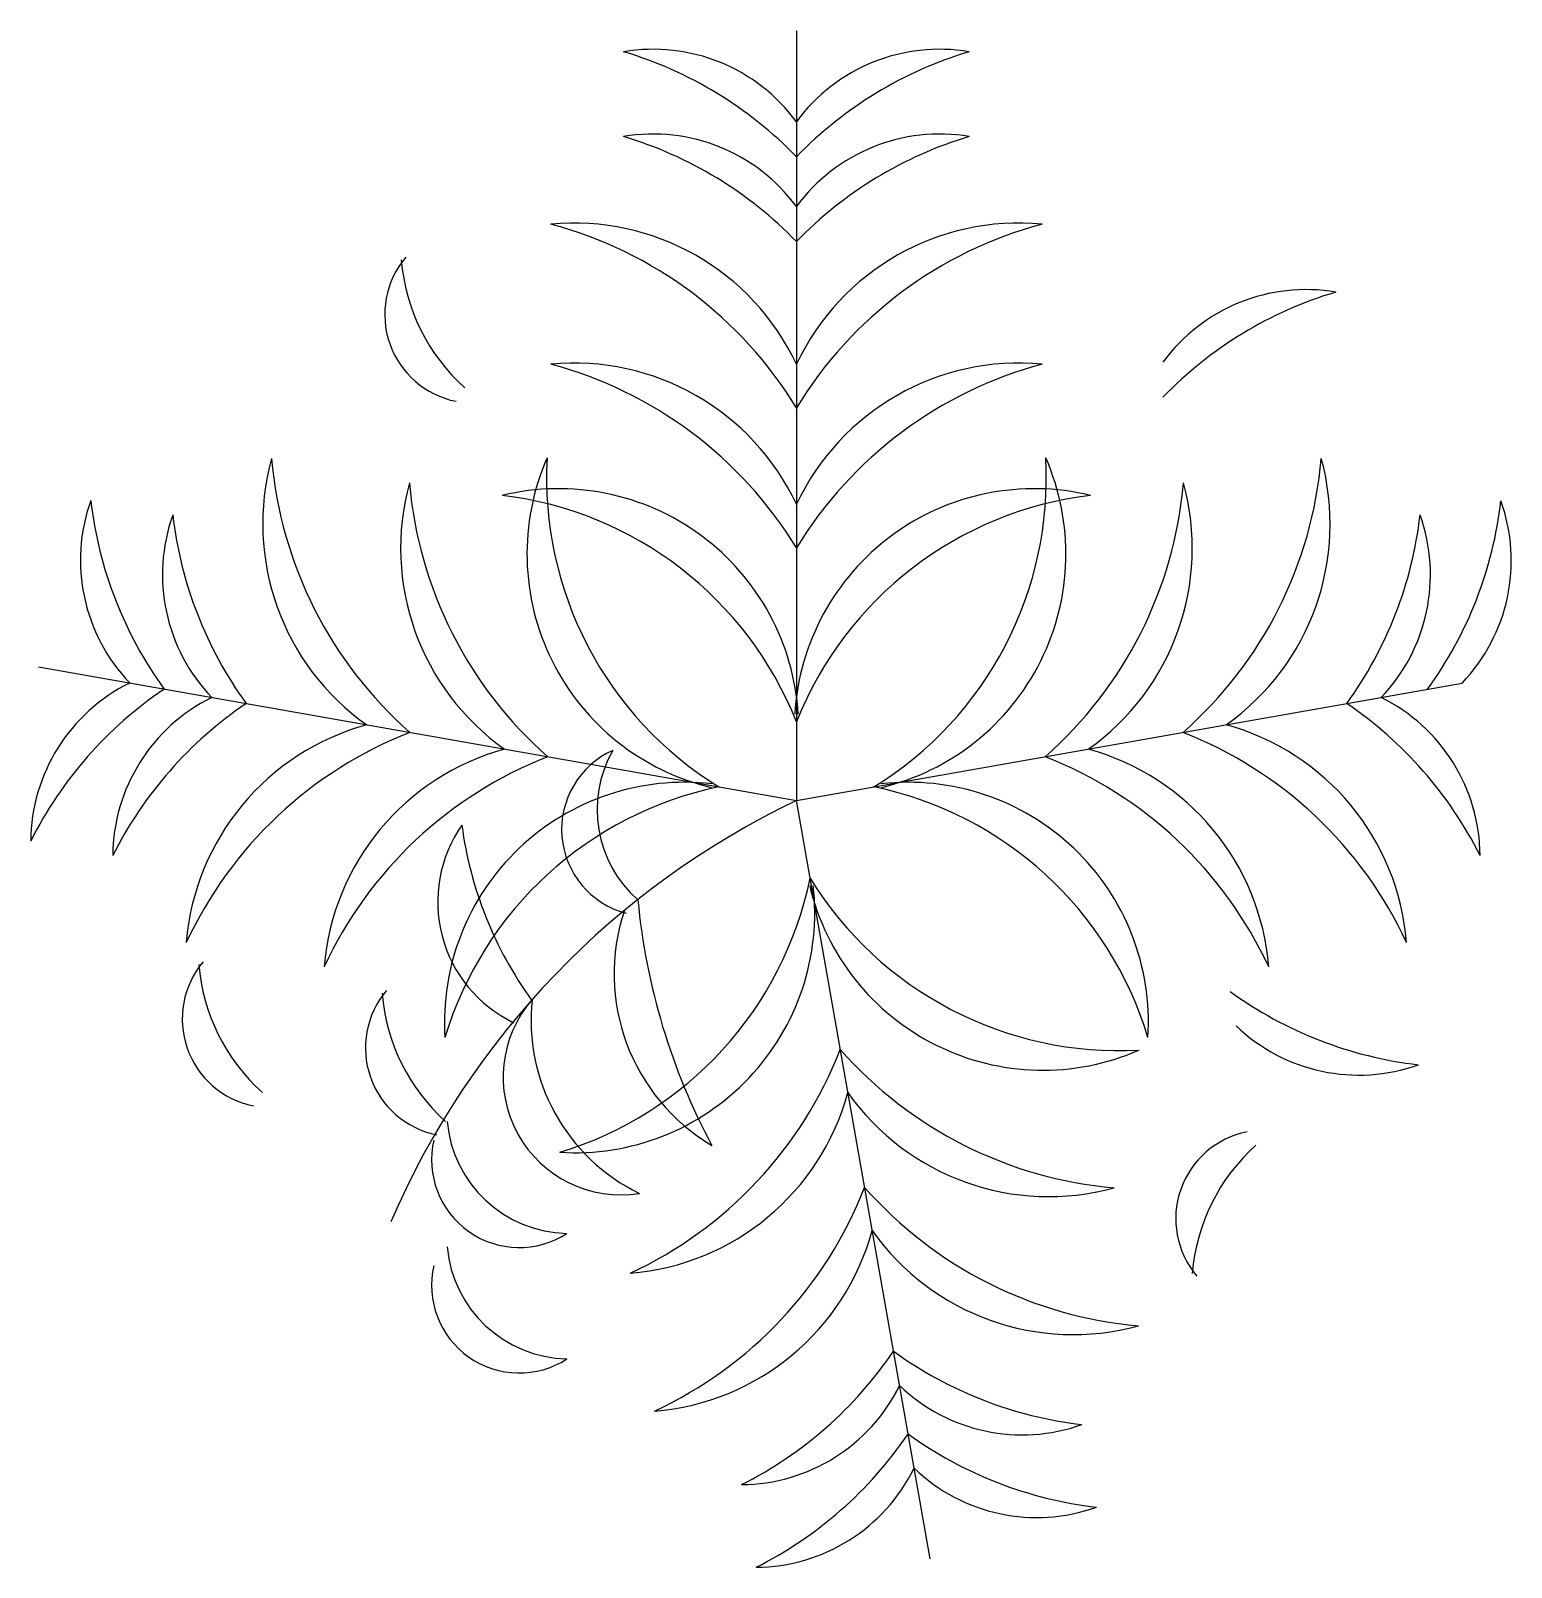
# Model space of a CAD drawing. Header units: millimetres. Extents: x -290 to 271, y -290 to 292.
import ezdxf

# ---------------------------------------------------------------- set-up
doc = ezdxf.new("R2010")
doc.units = ezdxf.units.MM
doc.layers.add('G-Green_绿化', color=3, linetype='Continuous')

msp = doc.modelspace()

# ---------------------------------------------------------------- linework, layer by layer
at = {"layer": 'G-Green_绿化'}
for p, q in [((0, 291.6), (0, 0)), ((-287.17, 50.64), (0, 0)), ((0, 0), (252.21, 44.47)), ((50.64, -287.17), (0, 0))]:
    msp.add_line(p, q, dxfattribs=at)
for centre, radius, start, end in [((-54.25, 217.27), 67.3, 36.28997, 99.62433), ((-108.83, 138.47), 151.49, 44.07628, 73.37936), ((54.25, 217.27), 67.3, 80.37567, 143.71003), ((108.83, 138.47), 151.49, 106.62064, 135.92372), ((-54.25, 185.15), 67.3, 36.28997, 99.62433), ((-108.83, 106.35), 151.49, 44.07628, 73.37936), ((54.25, 185.15), 67.3, 80.37567, 143.71003), ((108.83, 106.35), 151.49, 106.62064, 135.92372), ((-84.31, 125.55), 93.22, 25.24891, 95.39371), ((-133.42, 67.39), 156.27, 31.37119, 75.03657), ((84.31, 125.55), 93.22, 84.60629, 154.75109), ((133.42, 67.39), 156.27, 104.96343, 148.62881), ((-122.44, 184.14), 33.55, 139.742, 258.74753), ((-77.01, 210.68), 72.94, 184.61802, 228.21064), ((193.14, 126.25), 67.3, 80.37567, 143.71003), ((247.72, 47.44), 151.49, 106.62064, 135.92372), ((-84.31, 72.51), 93.22, 25.24891, 95.39371), ((-133.42, 14.34), 156.27, 31.37119, 75.03657), ((84.31, 72.51), 93.22, 84.60629, 154.75109), ((133.42, 14.34), 156.27, 104.96343, 148.62881), ((-109, 104.83), 93.22, 164.60629, 234.75109), ((-43.19, 143.1), 156.27, 184.96343, 228.62881), ((-11.23, 93.4), 90.87, 156.36542, 256.57406), ((42.79, 122.19), 137.48, 176.81221, 238.33354), ((-42.79, 122.19), 137.48, 301.66646, 3.18779), ((11.23, 93.4), 90.87, 283.42594, 23.63458), ((43.19, 143.1), 156.27, 311.37119, 355.03657), ((109, 104.83), 93.22, 305.24891, 15.39371), ((-56.77, 95.62), 93.22, 164.60629, 234.75109), ((9.04, 133.89), 156.27, 184.96343, 228.62881), ((-90.04, 27.28), 90.87, 3.42594, 103.63458), ((90.04, 27.28), 90.87, 76.36542, 176.57406), ((-9.04, 133.89), 156.27, 311.37119, 355.03657), ((56.77, 95.62), 93.22, 305.24891, 15.39371), ((-204, 91.06), 67.3, 160.37567, 223.71003), ((-116.91, 131.13), 151.49, 186.62064, 215.92372), ((-127.76, -20.92), 137.48, 21.66646, 83.18779), ((127.76, -20.92), 137.48, 96.81221, 158.33354), ((116.47, 131.05), 151.49, 324.07628, 353.37936), ((203.56, 90.98), 67.3, 316.28997, 19.62433), ((-172.92, 85.58), 67.3, 160.37567, 223.71003), ((-85.83, 125.65), 151.49, 186.62064, 215.92372), ((85.83, 125.65), 151.49, 324.07628, 353.37936), ((172.92, 85.58), 67.3, 316.28997, 19.62433), ((-222.84, -15.79), 67.3, 116.28997, 179.62433), ((-154.71, -83.23), 151.49, 124.07628, 153.37936), ((-191.76, -21.27), 67.3, 116.28997, 179.62433), ((-123.63, -88.71), 151.49, 124.07628, 153.37936), ((123.63, -88.71), 151.49, 26.62064, 55.92372), ((191.76, -21.27), 67.3, 0.37567, 63.71003), ((-138.28, -61.23), 93.22, 105.24891, 175.39371), ((-89.53, -119.69), 156.27, 111.37119, 155.03657), ((89.53, -119.69), 156.27, 24.96343, 68.62881), ((138.28, -61.23), 93.22, 4.60629, 74.75109), ((-86.05, -70.44), 93.22, 105.24891, 175.39371), ((-56.14, -10.93), 32.82, 114.22575, 255.12788), ((-30.04, -3.44), 45.49, 150.43977, 228.66943), ((86.05, -70.44), 93.22, 4.60629, 74.75109), ((-37.3, -128.9), 156.27, 111.37119, 155.03657), ((37.3, -128.9), 156.27, 24.96343, 68.62881), ((-42.5, -83.93), 90.87, 83.42594, 183.63458), ((42.5, -83.93), 90.87, 356.36542, 96.57406), ((135.51, -284.39), 315.02, 115.47721, 156.6585), ((-1.58, -129.45), 137.48, 101.66646, 163.18779), ((1.58, -129.45), 137.48, 16.81221, 78.33354), ((-85.25, -38.38), 50.69, 144.98654, 244.40339), ((17.76, 9.92), 145.8, 187.57587, 215.89417), ((-129.45, -1.58), 137.48, 286.81221, 348.33354), ((-83.93, -42.5), 90.87, 266.36542, 6.57406), ((93.4, -11.23), 90.87, 193.42594, 293.63458), ((122.19, 42.79), 137.48, 211.66646, 273.18779), ((185.16, -14.42), 246.33, 185.40074, 208.13904), ((6.43, -65.59), 75.53, 161.44767, 239.36723), ((-199.19, -82.68), 33.55, 139.742, 258.74753), ((-153.77, -56.14), 72.94, 184.61802, 228.21064), ((-129.75, -93.64), 33.55, 139.742, 258.74753), ((-84.32, -67.1), 72.94, 184.61802, 228.21064), ((-66.48, -104.67), 44.66, 138.87442, 278.97626), ((-27.68, -83.23), 72.87, 173.75364, 244.09705), ((253.17, 50.43), 151.49, 234.07628, 263.37936), ((213.1, -36.66), 67.3, 226.28997, 289.62433), ((-128.9, -37.3), 156.27, 294.96343, 338.62881), ((133.89, 9.04), 156.27, 221.37119, 265.03657), ((-70.44, -86.05), 93.22, 274.60629, 344.75109), ((95.62, -56.77), 93.22, 215.24891, 285.39371), ((-85.88, -117.27), 46.68, 185.18449, 268.65396), ((177.27, -158.37), 33.55, 101.25247, 220.258), ((-105.01, -136.01), 33.25, 167.05775, 302.85325), ((222.7, -184.92), 72.94, 131.78936, 175.38198), ((-119.69, -89.53), 156.27, 294.96343, 338.62881), ((143.1, -43.19), 156.27, 221.37119, 265.03657), ((-61.23, -138.28), 93.22, 274.60629, 344.75109), ((104.83, -109), 93.22, 215.24891, 285.39371), ((-85.88, -164.79), 46.68, 185.18449, 268.65396), ((-105.01, -183.53), 33.25, 167.05775, 302.85325), ((-88.71, -123.63), 151.49, 296.62064, 325.92372), ((125.65, -85.83), 151.49, 234.07628, 263.37936), ((-21.27, -191.76), 67.3, 270.37567, 333.71003), ((85.58, -172.92), 67.3, 226.28997, 289.62433), ((-83.19, -154.93), 151.49, 296.62064, 325.92372), ((131.17, -117.13), 151.49, 234.07628, 263.37936), ((-15.75, -223.06), 67.3, 270.37567, 333.71003), ((91.1, -204.22), 67.3, 226.28997, 289.62433)]:
    msp.add_arc(centre, radius, start, end, dxfattribs=at)

doc.saveas('drawing.dxf')
